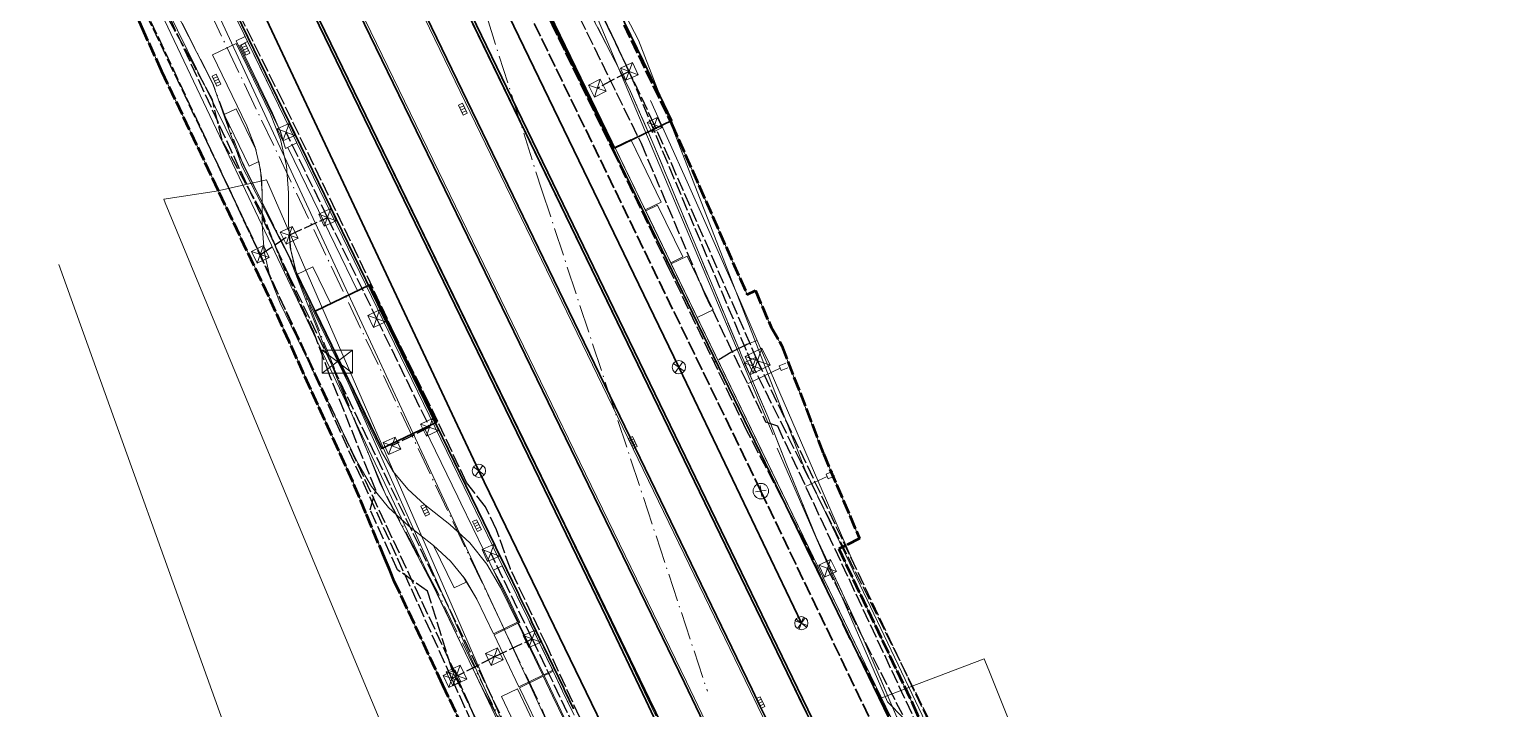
# Model space of a CAD drawing. Header units: metres. Extents: x 105014 to 106600, y 111320 to 118425.
# Drawn here: x 105762.6 to 105894.3, y 117802.9 to 117864.4 of the extents above; entities that cross this region are included whole.
import ezdxf

# ---------------------------------------------------------------- set-up
doc = ezdxf.new("R2010")
doc.units = ezdxf.units.M
doc.linetypes.add('DASHDOT', pattern=[3.556, 2.54, -0.508, 0, -0.508])
doc.linetypes.add('DASHED', pattern=[1.524, 1.27, -0.254])
for name, color, linetype, lineweight in [('00-BASE-LIMITE', 7, 'DASHED', 50), ('00-BASE-UE', 42, 'DASHED', 25), ('10-PAV-CALZADA-BRT', 12, 'CONTINUOUS', 30), ('10-PAV-CALZADA-MIXTA', 8, 'CONTINUOUS', 30), ('10-PAV-CICLORUTA', 76, 'CONTINUOUS', 18), ('10-PAV-PARADERO', 30, 'CONTINUOUS', 30), ('10-PAV-SARDINEL', 252, 'CONTINUOUS', 13), ('20-EP-ZONA-DURA', 253, 'CONTINUOUS', 13), ('20-EP-ZONA-VERDE', 84, 'CONTINUOUS', 13), ('30-RED-ENEL-NODOS', 11, 'CONTINUOUS', 13), ('30-RED-ENEL-PROY', 1, 'DASHED', 25), ('30-RED-ETB-CAMARA', 151, 'CONTINUOUS', 13), ('30-RED-ETB-EXIST', 145, 'CONTINUOUS', 13), ('30-RED-MOVISTAR-CAMARA', 141, 'CONTINUOUS', 13), ('30-RED-MOVISTAR-PROY', 4, 'DASHED', 25), ('30-RED-VANTI-EXIST', 52, 'CONTINUOUS', 13), ('30-RED-VANTI-PROY', 2, 'DASHED', 25), ('30-RED-VANTI-RETIRO', 8, 'DASHDOT', 13), ('35-RH-ACUE-DOMICILIARIA', 152, 'CONTINUOUS', 9), ('35-RH-ACUE-MENOR-EXIST', 151, 'CONTINUOUS', 13), ('35-RH-ACUE-MENOR-PROY', 5, 'DASHED', 25), ('35-RH-PLUV-COLECTOR', 96, 'CONTINUOUS', 30), ('35-RH-PLUV-NODOS', 94, 'CONTINUOUS', 13), ('35-RH-PLUV-RETIRO', 8, 'DASHDOT', 13), ('36-RH-SAN-COLECTOR-PROY', 6, 'DASHED', 35), ('36-RH-SAN-POZOS', 216, 'CONTINUOUS', 13), ('60-PREDIAL-LOTE', 42, 'CONTINUOUS', 13)]:
    doc.layers.add(name, color=color, linetype=linetype, lineweight=lineweight)

# ---------------------------------------------------------------- blocks, each defined once
blk = doc.blocks.new('CAM_ETB_T_13')
for p, q in [((-1.375, -1.025), (1.375, 1.025)), ((-1.375, 1.025), (1.375, -1.025))]:
    blk.add_line(p, q)
blk.add_lwpolyline([(-1.375, -1.025), (1.375, -1.025), (1.375, 1.025), (-1.375, 1.025)], close=True)
blk = doc.blocks.new('CAJA_ENEL')
for p, q in [((-0.6, -0.6), (0.6, 0.6)), ((-0.6, 0.6), (0.6, -0.6))]:
    blk.add_line(p, q)
blk.add_lwpolyline([(-0.6, -0.6), (0.6, -0.6), (0.6, 0.6), (-0.6, 0.6)], close=True)
blk = doc.blocks.new('CAM_MOV_CS_280')
for p, q in [((-0.85, -0.85), (0.85, 0.85)), ((-0.85, 0.85), (0.85, -0.85))]:
    blk.add_line(p, q)
blk.add_lwpolyline([(-0.85, -0.85), (0.85, -0.85), (0.85, 0.85), (-0.85, 0.85)], close=True)
blk = doc.blocks.new('CAM_MOV_CS_275')
for p, q in [((-0.5, -0.5), (0.5, 0.5)), ((-0.5, 0.5), (0.5, -0.5))]:
    blk.add_line(p, q)
blk.add_lwpolyline([(-0.5, -0.5), (0.5, -0.5), (0.5, 0.5), (-0.5, 0.5)], close=True)
blk = doc.blocks.new('CAM_MOV_CS_276')
for p, q in [((-0.7, -0.7), (0.7, 0.7)), ((-0.7, 0.7), (0.7, -0.7))]:
    blk.add_line(p, q)
blk.add_lwpolyline([(-0.7, -0.7), (0.7, -0.7), (0.7, 0.7), (-0.7, 0.7)], close=True)
blk = doc.blocks.new('POZO_SAN')
for p, q in [((-0.5, 0), (0.5, 0)), ((0, -0.5), (0, 0.5))]:
    blk.add_line(p, q)
blk.add_circle((0, 0), 0.7)
blk = doc.blocks.new('POZO_PLUV')
for p, q in [((-0.42, -0.42), (0.42, 0.42)), ((-0.42, 0.42), (0.42, -0.42))]:
    blk.add_line(p, q)
blk.add_circle((0, 0), 0.6)
blk = doc.blocks.new('SUMIDERO')
for p, q in [((-0.25, -0.2), (-0.25, 0.2)), ((0, -0.2), (0, 0.2)), ((0.25, -0.2), (0.25, 0.2))]:
    blk.add_line(p, q)
blk.add_lwpolyline([(-0.5, -0.2), (0.5, -0.2), (0.5, 0.2), (-0.5, 0.2)], close=True)

msp = doc.modelspace()

# ---------------------------------------------------------------- linework, layer by layer
at = {"layer": '00-BASE-LIMITE'}
for points in [[(105804.4051, 117795.7271), (105799.9931, 117805.0841), (105795.5881, 117814.4871), (105795.1941, 117815.4741), (105794.7331, 117816.5151), (105793.0181, 117820.6231), (105791.8281, 117823.4931), (105786.1021, 117836.0731), (105784.2321, 117840.2231), (105779.6841, 117849.7731), (105774.5711, 117860.5701), (105772.9711, 117864.0941), (105765.3621, 117880.5211)], [(105816.3785, 117864.7747), (105820.6845, 117855.8453), (105827.5055, 117840.4077), (105828.2681, 117840.7461), (105829.6761, 117837.4471), (105830.6591, 117835.7671), (105834.4041, 117826.0291), (105834.4123, 117826.0083), (105837.6927, 117818.3195), (105835.8011, 117817.3831), (105842.4841, 117803.4101), (105845.1341, 117797.4587)]]:
    msp.add_lwpolyline(points, dxfattribs=at)
at = {"layer": '00-BASE-UE'}
for points in [[(105804.4051, 117795.7271), (105799.9931, 117805.0841), (105795.5881, 117814.4871), (105795.1941, 117815.4741), (105794.7331, 117816.5151), (105793.0181, 117820.6231), (105791.8281, 117823.4931), (105786.1021, 117836.0731), (105784.2321, 117840.2231), (105779.6841, 117849.7731), (105774.5711, 117860.5701), (105772.9711, 117864.0941), (105765.3621, 117880.5211)], [(105816.3785, 117864.7747), (105820.6845, 117855.8453), (105827.5055, 117840.4077), (105828.2681, 117840.7461), (105829.6761, 117837.4471), (105830.6591, 117835.7671), (105834.4041, 117826.0291), (105834.4123, 117826.0083), (105837.6927, 117818.3195), (105835.8011, 117817.3831), (105842.4841, 117803.4101), (105845.1341, 117797.4587)]]:
    msp.add_lwpolyline(points, dxfattribs=at)
at = {"layer": '10-PAV-CALZADA-BRT'}
for points in [[(105754.6731, 117963.9741), (105831.1225, 117806.1941), (105831.8261, 117804.7419), (105832.5297, 117803.2887), (105833.2329, 117801.8347)], [(105829.3789, 117801.7647), (105828.6759, 117803.2165), (105827.9727, 117804.6679), (105751.5233, 117962.4479)], [(105784.0521, 117883.043), (105818.3515, 117812.4897), (105821.8441, 117805.2925), (105823.5825, 117801.6899)], [(105820.4283, 117800.1733), (105818.6941, 117803.7667), (105815.2039, 117810.9595), (105780.8673, 117881.5894)]]:
    msp.add_lwpolyline(points, dxfattribs=at)
at = {"layer": '10-PAV-CALZADA-MIXTA'}
for points in [[(105738.1889, 117968.8063), (105808.2239, 117824.7455), (105812.5895, 117815.7487), (105814.7625, 117811.2457), (105818.3517, 117803.7249), (105821.1837, 117797.6897)], [(105843.1473, 117781.9497), (105754.5767, 117964.7463)], [(105794.0671, 117897.5775), (105848.7721, 117784.6747)], [(105811.8142, 117802.9234), (105811.0031, 117804.6265), (105810.9222, 117804.7961), (105810.0273, 117806.6675), (105809.964, 117806.7996), (105809.1296, 117808.5375), (105808.9205, 117808.9722), (105808.0487, 117810.7817), (105807.8734, 117811.1446), (105806.9649, 117813.0245), (105806.822, 117813.3197), (105805.7694, 117815.4918), (105804.7858, 117817.5197), (105804.7154, 117817.6647), (105803.6595, 117819.8383), (105802.6028, 117822.013), (105773.8063, 117881.2467)]]:
    msp.add_lwpolyline(points, dxfattribs=at)
at = {"layer": '10-PAV-CICLORUTA'}
for points in [[(105784.4061, 117856.6985), (105785.3071, 117854.4222), (105785.8548, 117852.0361), (105786.0367, 117849.5947), (105786.0329, 117846.7117), (105786.1878, 117844.6321), (105786.6544, 117842.5996), (105787.4219, 117840.6605), (105794.4497, 117826.2043), (105795.5006, 117824.403), (105796.8109, 117822.7807), (105798.3507, 117821.3743), (105800.6149, 117819.6007), (105802.4311, 117817.9407), (105803.9749, 117816.0247), (105805.2107, 117813.8971), (105806.7305, 117810.7523), (105804.5721, 117809.7029), (105803.0497, 117812.8527), (105801.997, 117814.6651), (105800.6819, 117816.2972), (105799.1349, 117817.7113), (105796.8707, 117819.4849), (105795.0631, 117821.1359), (105793.5249, 117823.0405), (105792.2913, 117825.1551), (105785.2633, 117839.6111), (105784.3624, 117841.8874), (105783.8147, 117844.2735), (105783.6329, 117846.7149), (105783.6367, 117849.5979), (105783.4818, 117851.6775), (105783.0152, 117853.7101), (105782.2477, 117855.6491), (105779.1359, 117862.0501), (105781.2943, 117863.0995), (105784.4061, 117856.6985)], [(105809.0267, 117805.9761), (105806.8683, 117804.9267), (105804.6155, 117809.6129), (105806.7743, 117810.6625), (105809.0267, 117805.9761)]]:
    msp.add_lwpolyline(points, close=True, dxfattribs=at)
msp.add_lwpolyline([(105808.7863, 117800.9089), (105807.7543, 117803.0763), (105806.9125, 117804.8365), (105809.0709, 117805.8861), (105809.9203, 117804.1097), (105809.9203, 117804.1097), (105810.9543, 117801.9383)], dxfattribs=at)
at = {"layer": '10-PAV-PARADERO'}
for points in [[(105809.4883, 117866.075), (105814.7064, 117868.5591), (105818.1304, 117861.4682), (105820.7047, 117856.1307), (105815.5175, 117853.6319), (105812.9197, 117858.9933), (105809.4883, 117866.075)], [(105788.4428, 117838.8842), (105793.3934, 117841.2804), (105799.438, 117828.847), (105794.4788, 117826.4686), (105788.4428, 117838.8842)]]:
    msp.add_lwpolyline(points, close=True, dxfattribs=at)
at = {"layer": '10-PAV-SARDINEL'}
for points in [[(105819.0638, 117802.218), (105818.3517, 117803.7249), (105817.4585, 117805.607), (105816.5625, 117807.4879), (105815.6639, 117809.3675), (105814.7625, 117811.2457), (105813.6776, 117813.498), (105812.5895, 117815.7487), (105810.4083, 117820.2479), (105808.2239, 117824.7455), (105738.1889, 117968.8063)], [(105819.2447, 117802.3033), (105818.5325, 117803.8105), (105817.6391, 117805.693), (105816.7431, 117807.5741), (105815.8443, 117809.4539), (105814.9428, 117811.3324), (105813.8578, 117813.5849), (105812.7696, 117815.8359), (105810.5883, 117820.3352), (105808.4038, 117824.8329), (105738.3687, 117968.8939)], [(105738.3687, 117968.8939), (105808.4038, 117824.8329), (105810.5883, 117820.3352), (105812.7696, 117815.8359), (105813.8578, 117813.5849), (105814.9428, 117811.3324), (105815.8443, 117809.4539), (105816.7431, 117807.5741), (105817.6391, 117805.693), (105818.5325, 117803.8105), (105819.2447, 117802.3033)], [(105754.3968, 117964.659), (105840.7572, 117786.4239)], [(105842.9673, 117781.8625), (105754.3968, 117964.659)], [(105754.5767, 117964.7463), (105843.1473, 117781.9497)], [(105833.2329, 117801.8347), (105832.5297, 117803.2887), (105831.8261, 117804.7419), (105831.1225, 117806.1941), (105754.6731, 117963.9741)], [(105848.7721, 117784.6747), (105794.0671, 117897.5775)], [(105794.2471, 117897.6647), (105848.9521, 117784.7619)], [(105811.6336, 117802.8375), (105810.8226, 117804.5405), (105810.7418, 117804.7099), (105809.8469, 117806.5812), (105809.7837, 117806.7131), (105808.9494, 117808.4509), (105808.7403, 117808.8855), (105807.8686, 117810.6948), (105807.6933, 117811.0576), (105806.7849, 117812.9375), (105806.642, 117813.2326), (105805.5895, 117815.4046), (105804.6059, 117817.4324), (105804.5355, 117817.5773), (105803.4796, 117819.7509), (105802.4229, 117821.9256), (105773.6264, 117881.1593)], [(105773.8063, 117881.2467), (105802.6028, 117822.013), (105803.6595, 117819.8383), (105804.7154, 117817.6647), (105804.7858, 117817.5197), (105805.7694, 117815.4918), (105806.822, 117813.3197), (105806.9649, 117813.0245), (105807.8734, 117811.1446), (105808.0487, 117810.7817), (105808.9205, 117808.9722), (105809.1296, 117808.5375), (105809.964, 117806.7996), (105810.0273, 117806.6675), (105810.9222, 117804.7961), (105811.0031, 117804.6265), (105811.8142, 117802.9234)], [(105780.8673, 117881.5894), (105815.2039, 117810.9595), (105816.9503, 117807.3637), (105818.6941, 117803.7667), (105819.5625, 117801.9706)]]:
    msp.add_lwpolyline(points, dxfattribs=at)
at = {"layer": '20-EP-ZONA-DURA'}
for points in [[(105804.4051, 117795.7271), (105799.9931, 117805.0841), (105795.5881, 117814.4871), (105795.1941, 117815.4741), (105794.7331, 117816.5151), (105793.0181, 117820.6231), (105791.8281, 117823.4931), (105786.1021, 117836.0731), (105784.2321, 117840.2231), (105779.6841, 117849.7731), (105774.5711, 117860.5701), (105772.9711, 117864.0941), (105765.3621, 117880.5211)], [(105779.8769, 117868.3025), (105782.1067, 117863.7155), (105781.2973, 117863.3221), (105785.2854, 117855.1187), (105785.7477, 117853.5897), (105785.975, 117853.7002), (105788.2311, 117849.0595), (105792.2759, 117840.7395), (105789.8455, 117839.5631), (105788.2269, 117842.8925), (105786.7881, 117842.1929), (105786.7881, 117842.1929), (105786.2216, 117844.4207), (105786.0329, 117846.7117), (105786.0367, 117849.5947), (105785.8548, 117852.0361), (105785.3071, 117854.4222), (105784.4061, 117856.6985), (105781.2943, 117863.0995), (105779.1359, 117862.0501), (105782.2477, 117855.6491), (105783.0901, 117853.4593), (105781.2753, 117857.1921), (105780.1963, 117856.6677), (105782.4695, 117851.9909), (105783.3482, 117852.4179), (105783.565, 117851.0154), (105783.6367, 117849.5979), (105783.6329, 117846.7149), (105783.8147, 117844.2735), (105784.3624, 117841.8874), (105785.2633, 117839.6111), (105792.2913, 117825.1551), (105793.5249, 117823.0405), (105795.0631, 117821.1359), (105796.8707, 117819.4849), (105799.1342, 117817.711), (105801.0059, 117813.8573), (105802.0853, 117814.3815), (105801.8383, 117814.8901), (105803.0497, 117812.8527), (105804.5721, 117809.7029), (105806.7305, 117810.7523), (105805.2107, 117813.8971), (105803.9749, 117816.0247), (105802.4311, 117817.9407), (105800.6149, 117819.6007), (105798.3507, 117821.3743), (105796.8109, 117822.7807), (105795.5006, 117824.403), (105794.4497, 117826.2043), (105787.4219, 117840.6605), (105786.7881, 117842.1929), (105789.0621, 117837.5165), (105789.099, 117837.5344), (105791.46, 117832.678), (105791.4225, 117832.6597), (105793.6965, 117827.9833), (105793.7336, 117828.0013), (105794.4788, 117826.4686), (105798.3184, 117828.3101), (105801.3441, 117822.0863), (105801.6135, 117821.5321), (105802.6703, 117819.3577), (105803.7261, 117817.1847), (105804.7803, 117815.0125), (105805.8321, 117812.8411), (105806.864, 117810.706), (105806.8433, 117810.6959), (105809.1167, 117806.0195), (105809.1605, 117805.9297), (105810.0107, 117804.1529), (105811.0447, 117801.9811)], [(105848.9521, 117784.7619), (105823.0035, 117838.3157), (105824.4431, 117839.0131), (105824.3559, 117839.1931), (105822.0885, 117843.8727), (105820.6489, 117843.1753), (105820.6053, 117843.2651), (105821.6853, 117843.7885), (105819.4179, 117848.4681), (105818.3379, 117847.9449), (105818.2947, 117848.0349), (105819.7343, 117848.7325), (105817.4664, 117853.412), (105817.0112, 117854.3514), (105820.5766, 117856.069), (105820.6845, 117855.8453), (105820.6845, 117855.8453), (105827.5055, 117840.4077), (105828.2681, 117840.7461), (105829.6761, 117837.4471), (105830.6591, 117835.7671), (105834.4041, 117826.0291), (105834.4123, 117826.0083), (105837.6927, 117818.3195), (105835.8011, 117817.3831), (105842.4841, 117803.4101), (105845.1341, 117797.4587)], [(105810.9543, 117801.9383), (105809.9203, 117804.1097), (105809.0709, 117805.8861), (105809.0709, 117805.8861), (105806.9125, 117804.8365), (105807.7543, 117803.0763), (105808.7863, 117800.9089)]]:
    msp.add_lwpolyline(points, dxfattribs=at)
for points in [[(105804.6155, 117809.6129), (105806.8683, 117804.9267), (105809.0267, 117805.9761), (105806.7743, 117810.6625), (105804.6155, 117809.6129)], [(105807.5325, 117799.3513), (105808.9767, 117800.0395), (105806.7372, 117804.7386), (105806.7325, 117804.7485), (105805.2953, 117804.0453), (105807.5325, 117799.3513)]]:
    msp.add_lwpolyline(points, close=True, dxfattribs=at)
at = {"layer": '20-EP-ZONA-VERDE'}
for points in [[(105823.7629, 117801.7765), (105822.0241, 117805.3795), (105818.5315, 117812.5771), (105741.7391, 117970.5379)], [(105751.3433, 117962.3607), (105827.7927, 117804.5807), (105828.4959, 117803.1293), (105829.1989, 117801.6777)], [(105811.0447, 117801.9811), (105810.0107, 117804.1529), (105809.1605, 117805.9297), (105809.5657, 117806.1267), (105809.9703, 117806.3233), (105810.8229, 117804.5405), (105810.8229, 117804.5405), (105811.8575, 117802.3673)]]:
    msp.add_lwpolyline(points, dxfattribs=at)
for points in [[(105786.7841, 117854.0935), (105785.7477, 117853.5897), (105785.2695, 117855.1639), (105784.5861, 117856.7859), (105781.6053, 117862.9171), (105782.3249, 117863.2669), (105786.7841, 117854.0935)], [(105819.7343, 117848.7325), (105818.2947, 117848.0349), (105815.5473, 117853.7043), (105816.9867, 117854.4019), (105819.7343, 117848.7325)], [(105821.6853, 117843.7885), (105820.6053, 117843.2651), (105818.3379, 117847.9449), (105819.4179, 117848.4681), (105821.6853, 117843.7885)], [(105824.4431, 117839.0131), (105823.0035, 117838.3157), (105820.6489, 117843.1753), (105822.0885, 117843.8727), (105824.4431, 117839.0131)], [(105806.6425, 117813.2327), (105807.6937, 117811.0577), (105808.7405, 117808.8855), (105809.9271, 117806.4135), (105809.1167, 117806.0195), (105806.8433, 117810.6959), (105806.9541, 117810.7499), (105806.1073, 117812.5015), (105805.3615, 117814.0443), (105804.5675, 117815.4827), (105805.3659, 117815.8709), (105806.6425, 117813.2327)], [(105808.9767, 117800.0395), (105807.5325, 117799.3513), (105805.2953, 117804.0453), (105806.7325, 117804.7485), (105808.9767, 117800.0395)]]:
    msp.add_lwpolyline(points, close=True, dxfattribs=at)
at = {"layer": '30-RED-ENEL-PROY'}
for points in [[(105816.8477, 117860.5603), (105807.3385, 117880.5813)], [(105783.4751, 117844.0135), (105772.8711, 117866.3505)], [(105816.8477, 117860.5603), (105813.9661, 117859.0519)], [(105828.0393, 117833.9371), (105816.8477, 117860.5603)], [(105789.5545, 117847.3661), (105785.8003, 117855.0729)], [(105786.0835, 117845.7559), (105789.5545, 117847.3661)], [(105789.5545, 117847.3661), (105793.9915, 117838.2101)], [(105783.4751, 117844.0135), (105786.0835, 117845.7559)], [(105800.8033, 117805.6689), (105783.4751, 117844.0135)], [(105793.9915, 117838.2101), (105798.7791, 117828.3903)], [(105847.4149, 117795.0823), (105828.0393, 117833.9371)], [(105798.7791, 117828.3903), (105795.3761, 117826.7115)], [(105808.0621, 117809.2577), (105804.3237, 117817.0389)], [(105845.7593, 117794.2359), (105834.7913, 117815.6343)], [(105804.6383, 117807.6389), (105808.0621, 117809.2577)], [(105808.0621, 117809.2577), (105812.5975, 117799.7539)], [(105800.8033, 117805.6689), (105804.6383, 117807.6389)], [(105818.3963, 117766.9199), (105800.8033, 117805.6689)]]:
    msp.add_lwpolyline(points, dxfattribs=at)
at = {"layer": '30-RED-ETB-EXIST'}
for points in [[(105790.451, 117834.321), (105790.549, 117834.365), (105788.93, 117837.985), (105763.049, 117890.638), (105753.645, 117910.088), (105733.288, 117952.656), (105722.121, 117976.958), (105717.098, 117986.47), (105707.807, 117983.656)], [(105829.857, 117827.709), (105808.272, 117878.902), (105806.963, 117878.426)], [(105819.145, 117770.419), (105790.549, 117834.365), (105790.451, 117834.321)], [(105841.671, 117802.099), (105840.201, 117803.559), (105830.22, 117826.491)]]:
    msp.add_lwpolyline(points, dxfattribs=at)
at = {"layer": '30-RED-MOVISTAR-PROY'}
for points in [[(105819.1453, 117855.7163), (105798.0409, 117900.1047)], [(105801.2131, 117805.9497), (105772.9543, 117866.4227)], [(105828.4603, 117834.4027), (105819.1453, 117855.7163)], [(105847.2409, 117794.8463), (105828.4603, 117834.4027)], [(105818.3985, 117766.9615), (105801.2131, 117805.9497)]]:
    msp.add_lwpolyline(points, dxfattribs=at)
at = {"layer": '30-RED-VANTI-EXIST'}
for points in [[(105805.1364, 117810.9635), (105791.2527, 117840.8609), (105778.0843, 117869.1485), (105755.0021, 117915.5541), (105722.2099, 117981.0801)], [(105826.7594, 117835.4991), (105822.7215, 117845.1565), (105818.9859, 117854.1053), (105816.8477, 117859.0339), (105812.1941, 117868.0021), (105807.8835, 117876.4157), (105801.8657, 117887.8011), (105800.3679, 117891.4227), (105797.2167, 117899.1669), (105795.0203, 117904.3153), (105790.9513, 117910.9133), (105786.6157, 117918.2097), (105781.4677, 117926.8253), (105775.8999, 117936.1267), (105774.8722, 117937.8439)], [(105792.8763, 117826.9216), (105790.6875, 117832.1063), (105787.6403, 117839.7719), (105786.0801, 117843.7633), (105781.8009, 117852.0389), (105779.1655, 117859.4341), (105770.5651, 117876.3661), (105765.3547, 117887.6067), (105764.6509, 117889.4174)], [(105828.4183, 117836.2433), (105826.8437, 117839.8775), (105822.0945, 117850.5715), (105818.7771, 117857.9503)], [(105718.0197, 117837.0109), (105726.6535, 117837.9753), (105743.7193, 117839.3627), (105760.2205, 117793.5695), (105781.3241, 117798.3723), (105765.2469, 117843.0969)], [(105827.9536, 117836.0557), (105827.784, 117835.9872)], [(105828.0879, 117836.1099), (105827.9536, 117836.0557)], [(105828.4183, 117836.2433), (105828.0879, 117836.1099)], [(105837.1239, 117816.1435), (105828.4183, 117836.2433)], [(105847.531, 117787.2423), (105847.5157, 117787.2779), (105843.7011, 117795.9657), (105840.5171, 117803.4485), (105837.6247, 117810.1855), (105833.7549, 117818.4583), (105831.0339, 117825.1271), (105829.3773, 117829.3747), (105827.0413, 117834.8249), (105826.7594, 117835.4991)], [(105827.784, 117835.9872), (105827.6377, 117835.9281)], [(105794.7789, 117822.4149), (105792.8763, 117826.9216)], [(105806.0738, 117800.0422), (105803.4769, 117804.9433), (105799.0733, 117814.1209), (105794.8687, 117822.2021), (105794.7789, 117822.4149)], [(105818.5365, 117780.4101), (105809.1651, 117802.2881), (105805.1364, 117810.9635)]]:
    msp.add_lwpolyline(points, dxfattribs=at)
at = {"layer": '30-RED-VANTI-PROY'}
for points in [[(105847.531, 117787.2423), (105847.0917, 117788.1191), (105844.3979, 117793.8153), (105841.6931, 117799.5169), (105838.3103, 117806.5113), (105836.7207, 117809.4481), (105832.7827, 117817.9323), (105827.4899, 117828.0743), (105820.5013, 117842.6655), (105815.6293, 117852.8479), (105809.8783, 117864.7371), (105805.1983, 117874.5665), (105800.2065, 117884.9803), (105795.9397, 117893.7215), (105792.4847, 117901.1495), (105788.3517, 117909.6691), (105783.5027, 117919.6769), (105780.0077, 117926.9775), (105776.0329, 117935.3803), (105774.8722, 117937.8439)], [(105829.6847, 117743.9285), (105827.7055, 117749.0409), (105823.9243, 117757.8147), (105820.5741, 117766.4851), (105816.3537, 117776.1885), (105810.3151, 117786.7413), (105806.2225, 117795.2161), (105800.7559, 117806.6307), (105798.6075, 117813.5583), (105795.8929, 117815.5019), (105793.4175, 117820.9167), (105793.9139, 117822.7065), (105789.7713, 117833.0403), (105788.3107, 117836.9763), (105785.6639, 117842.7301), (105783.6451, 117847.7441), (105780.0061, 117854.3395), (105779.1427, 117858.0071), (105777.2741, 117861.4869), (105773.3297, 117868.6639), (105769.5805, 117876.4337), (105768.2797, 117877.5981), (105764.6753, 117885.1581), (105764.6509, 117889.4174)], [(105827.8084, 117767.5738), (105826.7183, 117771.2279), (105825.7797, 117773.4857), (105823.6479, 117777.4177), (105819.3877, 117786.9223), (105809.3803, 117808.6553), (105806.0935, 117815.5751), (105804.8323, 117819.1213), (105803.8591, 117821.1967), (105802.1219, 117823.4097), (105798.7573, 117830.5359), (105795.6243, 117836.8019), (105792.2997, 117843.8525), (105785.5297, 117857.8163), (105779.7015, 117869.5195)], [(105826.7594, 117835.4991), (105826.0365, 117835.1459), (105824.5547, 117834.2701)], [(105827.2011, 117835.7148), (105826.7594, 117835.4991)], [(105827.332, 117835.7788), (105827.2011, 117835.7148)], [(105827.4959, 117835.8589), (105827.332, 117835.7788)], [(105827.6377, 117835.9281), (105827.4959, 117835.8589)]]:
    msp.add_lwpolyline(points, dxfattribs=at)
at = {"layer": '30-RED-VANTI-RETIRO'}
for points in [[(105805.1364, 117810.9635), (105765.3237, 117894.4755), (105722.2099, 117981.0801)], [(105826.7594, 117835.4991), (105822.7215, 117845.1565), (105818.9859, 117854.1053), (105816.8477, 117859.0339), (105812.1941, 117868.0021), (105807.8835, 117876.4157), (105801.8657, 117887.8011), (105800.3679, 117891.4227), (105797.2167, 117899.1669), (105795.0203, 117904.3153), (105790.9513, 117910.9133), (105786.6157, 117918.2097), (105781.4677, 117926.8253), (105775.8999, 117936.1267), (105774.8722, 117937.8439)], [(105792.8763, 117826.9216), (105786.3285, 117843.3687), (105781.9431, 117852.0603), (105779.2067, 117859.4153), (105771.3161, 117874.9893), (105765.0095, 117888.5363), (105764.6507, 117889.4458)], [(105847.531, 117787.2423), (105847.5157, 117787.2779), (105843.7011, 117795.9657), (105840.5171, 117803.4485), (105837.6247, 117810.1855), (105833.7549, 117818.4583), (105831.0339, 117825.1271), (105829.3773, 117829.3747), (105827.0413, 117834.8249), (105826.7594, 117835.4991)], [(105794.7789, 117822.4149), (105794.3439, 117823.2353), (105792.8763, 117826.9216)], [(105806.0738, 117800.0422), (105799.5269, 117813.4603), (105794.7789, 117822.4149)], [(105818.5365, 117780.4101), (105808.5539, 117803.7949), (105805.1364, 117810.9635)]]:
    msp.add_lwpolyline(points, dxfattribs=at)
at = {"layer": '35-RH-ACUE-DOMICILIARIA'}
for points in [[(105830.5123, 117833.7251), (105827.5407, 117832.3295)], [(105831.1905, 117833.7724), (105830.6045, 117833.5151), (105830.4201, 117833.9351), (105831.0062, 117834.1924)], [(105835.4392, 117823.9978), (105834.8532, 117823.7406), (105834.6688, 117824.1606), (105835.2549, 117824.4178)], [(105834.761, 117823.9506), (105832.8068, 117823.0367)]]:
    msp.add_lwpolyline(points, dxfattribs=at)
at = {"layer": '35-RH-ACUE-MENOR-EXIST'}
for points in [[(105894.26, 117644.07), (105890.32, 117681.81), (105876.69, 117724.45), (105860.06, 117766.8), (105848.98, 117790.55), (105832.75, 117824.6), (105817.7, 117863.39), (105786.04, 117923.96), (105760.7638, 117960.8852), (105752.69, 117972.68), (105738.2607, 117994.7119), (105703.78, 118047.36), (105694.18, 118072.5), (105691.8049, 118075.4084), (105690.84, 118076.59), (105690.108, 118137.4861)], [(105844.72, 117701.13), (105831.77, 117740.59), (105811.76, 117787.56), (105761.0252, 117894.1864)]]:
    msp.add_lwpolyline(points, dxfattribs=at)
at = {"layer": '35-RH-ACUE-MENOR-PROY'}
for points in [[(105788.8814, 117913.4125), (105817.915, 117854.0722), (105823.6829, 117840.4388), (105829.1863, 117828.8778), (105830.2486, 117828.5078), (105843.5584, 117800.04), (105844.5668, 117797.8832), (105843.9157, 117795.6351), (105858.4712, 117765.166), (105861.4113, 117758.3403), (105866.3041, 117745.2671), (105868.6916, 117738.2944), (105871.1969, 117732.194), (105875.1899, 117720.2226), (105875.9336, 117717.9703), (105880.9651, 117697.8612), (105883.7921, 117688.9931), (105887.1492, 117673.7828)], [(105865.0345, 117578.9526), (105863.1398, 117603.6215), (105863.0233, 117605.1391), (105858.5833, 117631.6789), (105853.7084, 117656.6809), (105850.1215, 117675.0767), (105848.5492, 117677.214), (105847.5281, 117681.3583), (105847.8116, 117684.077), (105846.9778, 117687.5084), (105846.5624, 117689.1904), (105842.9151, 117703.9511), (105842.6844, 117704.9086), (105842.6844, 117704.9086), (105842.1046, 117707.2408), (105837.4514, 117719.416), (105823.837, 117762.0291), (105809.1026, 117794.2952), (105786.0819, 117842.0848), (105773.2478, 117869.8188)]]:
    msp.add_lwpolyline(points, dxfattribs=at)
at = {"layer": '35-RH-PLUV-COLECTOR'}
for points in [[(105803.2519, 117824.451), (105781.4163, 117870.8544)], [(105803.2519, 117824.451), (105781.4163, 117870.8544)], [(105821.3417, 117833.8181), (105804.6017, 117868.4311)], [(105821.3417, 117833.8181), (105804.6017, 117868.4311)], [(105832.4192, 117810.6761), (105821.3417, 117833.8181)], [(105832.4192, 117810.6761), (105821.3417, 117833.8181)], [(105824.6225, 117780.3959), (105803.2519, 117824.451)], [(105824.6225, 117780.3959), (105803.2519, 117824.451)]]:
    msp.add_lwpolyline(points, dxfattribs=at)
at = {"layer": '35-RH-PLUV-RETIRO'}
msp.add_lwpolyline([(105773.917, 117901.778), (105799.5536, 117879.3709), (105799.5536, 117879.3709), (105808.9435, 117849.8215), (105823.9154, 117804.5358)], dxfattribs=at)
at = {"layer": '36-RH-SAN-COLECTOR-PROY'}
for points in [[(105828.7576, 117822.6179), (105806.9394, 117867.6064)], [(105828.7576, 117822.6179), (105851.9626, 117774.1736)]]:
    msp.add_lwpolyline(points, dxfattribs=at)
at = {"layer": '60-PREDIAL-LOTE'}
msp.add_lwpolyline([(105774.7298, 117849.0091), (105779.684, 117849.773), (105779.7887, 117849.7966), (105784.0404, 117850.7556), (105803.7943, 117805.441), (105814.6254, 117780.4532), (105825.1829, 117755.1676), (105845.323, 117704.324), (105841.453, 117703.8579), (105839.518, 117703.6249), (105837.583, 117703.3919), (105835.674, 117703.162), (105825.1647, 117728.2753), (105820.6154, 117739.1218), (105816.1046, 117749.9843), (105797.886, 117793.3605), (105794.9759, 117800.2628), (105792.0847, 117807.173), (105786.3349, 117821.0102), (105774.8638, 117848.6858), (105774.7298, 117849.0091)], close=True, dxfattribs=at)
msp.add_lwpolyline([(105840.4854, 117801.7301), (105839.6165, 117803.8956), (105841.9823, 117804.7953), (105842.2119, 117804.8826), (105848.9649, 117807.4507), (105849.2942, 117806.6301), (105849.3784, 117806.4203), (105873.0668, 117747.3894)], dxfattribs=at)

# ---------------------------------------------------------------- block references
at = {"layer": '30-RED-ENEL-NODOS'}
for p, rotation in [((105816.8476, 117860.5603), 114.9), ((105813.966, 117859.0519), 117.3), ((105785.8002, 117855.0728), 114.6), ((105789.5544, 117847.3661), 114.5), ((105786.0834, 117845.7558), 115.9), ((105783.475, 117844.0135), 115.5), ((105793.9914, 117838.21), 115.9), ((105828.0393, 117833.937), 115.7), ((105798.7791, 117828.3902), 115.5), ((105795.376, 117826.7114), 114.8), ((105804.3236, 117817.0389), 114.6), ((105834.7913, 117815.6342), 115.9), ((105808.0621, 117809.2576), 114.6), ((105804.6383, 117807.6389), 115.7), ((105800.8033, 117805.6688), 115.7)]:
    msp.add_blockref('CAJA_ENEL', p, dxfattribs=dict(at, rotation=rotation))
at = {"layer": '30-RED-ETB-CAMARA'}
msp.add_blockref('CAM_ETB_T_13', (105790.451, 117834.321), dxfattribs=at)
at = {"layer": '30-RED-MOVISTAR-CAMARA'}
for name, p, rotation in [('CAM_MOV_CS_275', (105819.1453, 117855.7163), 116), ('CAM_MOV_CS_280', (105828.4603, 117834.4027), 115.8), ('CAM_MOV_CS_276', (105801.213, 117805.9496), 115.5)]:
    msp.add_blockref(name, p, dxfattribs=dict(at, rotation=rotation))
at = {"layer": '35-RH-PLUV-NODOS'}
for name, p, rotation in [('SUMIDERO', (105782.1248, 117862.5799), 295.8), ('SUMIDERO', (105782.1248, 117862.5799), 295.8), ('SUMIDERO', (105782.1248, 117862.5799), 295.8), ('SUMIDERO', (105779.501, 117859.7736), 295.8), ('SUMIDERO', (105779.501, 117859.7736), 295.8), ('SUMIDERO', (105779.501, 117859.7736), 295.8), ('SUMIDERO', (105801.8005, 117857.1514), 295.9), ('SUMIDERO', (105801.8005, 117857.1514), 295.9), ('SUMIDERO', (105801.8005, 117857.1514), 295.9), ('POZO_PLUV', (105821.3417, 117833.8181), 279), ('POZO_PLUV', (105821.3417, 117833.8181), 279), ('SUMIDERO', (105817.1708, 117827.0157), 115.8), ('SUMIDERO', (105817.1708, 117827.0157), 115.8), ('SUMIDERO', (105817.1708, 117827.0157), 115.8), ('POZO_PLUV', (105803.2519, 117824.451), 279), ('POZO_PLUV', (105803.2519, 117824.451), 279), ('SUMIDERO', (105798.3902, 117820.884), 295.8), ('SUMIDERO', (105798.3902, 117820.884), 295.8), ('SUMIDERO', (105803.0736, 117819.4963), 295.8), ('SUMIDERO', (105803.0736, 117819.4963), 295.8), ('SUMIDERO', (105803.0736, 117819.4963), 295.8), ('POZO_PLUV', (105832.4192, 117810.6761), 24.6), ('POZO_PLUV', (105832.4192, 117810.6761), 24.6), ('POZO_PLUV', (105832.4192, 117810.6761), 279), ('POZO_PLUV', (105832.4192, 117810.6761), 279), ('SUMIDERO', (105828.7183, 117803.4923), 115.7), ('SUMIDERO', (105828.7183, 117803.4923), 115.7), ('SUMIDERO', (105828.7183, 117803.4923), 115.7)]:
    msp.add_blockref(name, p, dxfattribs=dict(at, rotation=rotation))
at = {"layer": '36-RH-SAN-POZOS', "rotation": 279}
msp.add_blockref('POZO_SAN', (105828.7576, 117822.6179), dxfattribs=at)

doc.saveas('drawing.dxf')
